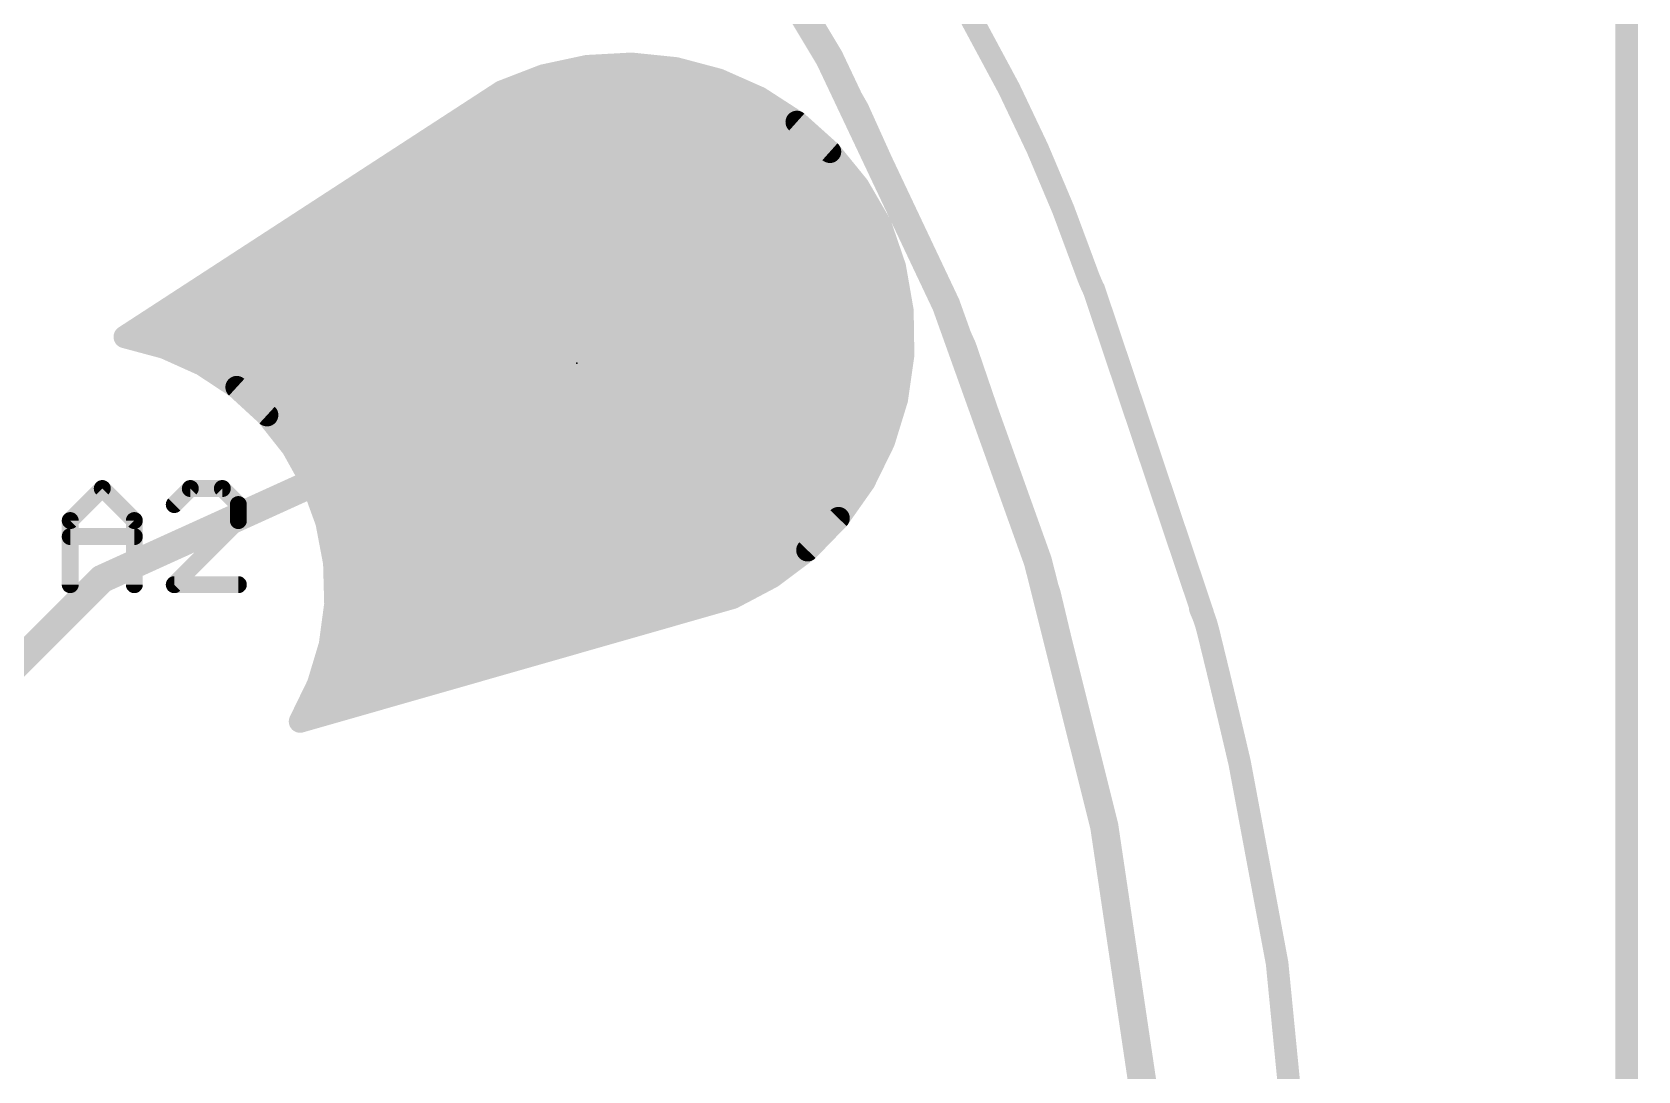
# Model space of a CAD drawing. Extents: x 0 to 107, y -24 to 80.
# Drawn here: x 45.35 to 59.79, y 57.29 to 66.63 of the extents above; entities that cross this region are included whole.
import ezdxf

# ---------------------------------------------------------------- set-up
doc = ezdxf.new("R2010")
doc.units = 0
for name, color, linetype in [('1', 12, 'CONTINUOUS'), ('16', 132, 'CONTINUOUS'), ('17', 110, 'CONTINUOUS'), ('20', 53, 'CONTINUOUS'), ('21', 53, 'CONTINUOUS'), ('23', 53, 'CONTINUOUS')]:
    doc.layers.add(name, color=color, linetype=linetype)

# ---------------------------------------------------------------- blocks, each defined once
blk = doc.blocks.new('ROUNDP')
at = {"const_width": 0.5}
blk.add_lwpolyline([(0, -0.25, 1), (0, 0.25, 1), (0, -0.25)], format="xyb", dxfattribs=at)

msp = doc.modelspace()

# ---------------------------------------------------------------- linework, layer by layer
at = {"layer": '1'}
for points, const_width in [([(50.3419, 66.3191), (49.9506, 66.2351)], 0.2032), ([(50.7415, 66.3409), (50.3419, 66.3191)], 0.2032), ([(51.1396, 66.2999), (50.7415, 66.3409)], 0.2032), ([(49.9506, 66.2351), (49.5772, 66.0909)], 0.2032), ([(49.9884, 66.2432), (51.3531, 66.2432)], 0.2032), ([(51.5264, 66.1972), (51.1396, 66.2999)], 0.2032), ([(51.8923, 66.0352), (51.5264, 66.1972)], 0.2032), ([(49.5772, 66.0909), (46.1862, 63.8861)], 0.2032), ([(49.499, 66.04), (51.8814, 66.04)], 0.2032), ([(52.2285, 65.8179), (51.8923, 66.0352)], 0.2032), ([(49.1865, 65.8368), (52.1993, 65.8368)], 0.2032), ([(52.5265, 65.5508), (52.2285, 65.8179)], 0.2032), ([(48.8739, 65.6336), (52.4341, 65.6336)], 0.2032), ([(52.779, 65.2403), (52.5265, 65.5508)], 0.2032), ([(48.5614, 65.4304), (52.6244, 65.4304)], 0.2032), ([(48.2489, 65.2272), (52.7866, 65.2272)], 0.2032), ([(52.9799, 64.8942), (52.779, 65.2403)], 0.2032), ([(47.9363, 65.024), (52.9045, 65.024)], 0.2032), ([(53.1093, 64.5155), (52.9799, 64.8942)], 0.2032), ([(47.6238, 64.8208), (53.005, 64.8208)], 0.2032), ([(47.3113, 64.6176), (53.0744, 64.6176)], 0.2032), ([(53.178, 64.1212), (53.1093, 64.5155)], 0.2032), ([(46.9987, 64.4144), (53.127, 64.4144)], 0.2032), ([(46.6862, 64.2112), (53.1623, 64.2112)], 0.2032), ([(53.1841, 63.721), (53.178, 64.1212)], 0.2032), ([(46.1862, 63.8861), (46.5443, 63.7899)], 0.2032), ([(46.3737, 64.008), (53.1797, 64.008)], 0.2032), ([(46.4888, 63.8048), (53.1828, 63.8048)], 0.2032), ([(46.5443, 63.7899), (46.8825, 63.6378)], 0.2032), ([(53.1275, 63.3248), (53.1841, 63.721)], 0.2032), ([(45.98, 61.7101), (50.2227, 63.6377)], 0.254), ([(46.8825, 63.6378), (47.1921, 63.4337)], 0.2032), ([(46.9374, 63.6016), (53.1671, 63.6016)], 0.2032), ([(47.1921, 63.4337), (47.4651, 63.1829)], 0.2032), ([(47.2305, 63.3984), (53.138, 63.3984)], 0.2032), ([(53.0097, 62.9424), (53.1275, 63.3248)], 0.2032), ([(47.4518, 63.1952), (53.0876, 63.1952)], 0.2032), ([(47.4651, 63.1829), (47.6948, 62.8918)], 0.2032), ([(47.6157, 62.992), (53.025, 62.992)], 0.2032), ([(47.6948, 62.8918), (47.875, 62.5678)], 0.2032), ([(52.8335, 62.583), (53.0097, 62.9424)], 0.2032), ([(47.752, 62.7888), (52.9344, 62.7888)], 0.2032), ([(47.8651, 62.5856), (52.8348, 62.5856)], 0.2032), ([(47.875, 62.5678), (48.0013, 62.2191)], 0.2032), ([(52.6032, 62.2557), (52.8335, 62.583)], 0.2032), ([(47.9422, 62.3824), (52.6924, 62.3824)], 0.2032), ([(48.0013, 62.2191), (48.0704, 61.8548)], 0.2032), ([(48.0089, 62.1792), (52.5291, 62.1792)], 0.2032), ([(52.3246, 61.9684), (52.6032, 62.2557)], 0.2032), ([(48.0474, 61.976), (52.332, 61.976)], 0.2032), ([(48.0704, 61.8548), (48.0805, 61.4842)], 0.2032), ([(52.0045, 61.7282), (52.3246, 61.9684)], 0.2032), ([(43.0801, 58.8102), (45.98, 61.7101)], 0.254), ([(48.0726, 61.7728), (52.0639, 61.7728)], 0.2032), ([(51.6507, 61.5411), (52.0045, 61.7282)], 0.2032), ([(48.0782, 61.5696), (51.7046, 61.5696)], 0.2032), ([(47.7621, 60.4283), (51.6507, 61.5411)], 0.2032), ([(48.0805, 61.4842), (48.0314, 61.1167)], 0.2032), ([(48.0648, 61.3664), (51.0403, 61.3664)], 0.2032), ([(48.0376, 61.1632), (50.3302, 61.1632)], 0.2032), ([(48.0314, 61.1167), (47.9244, 60.7617)], 0.2032), ([(47.9842, 60.96), (49.6202, 60.96)], 0.2032), ([(47.9244, 60.7617), (47.7621, 60.4283)], 0.2032), ([(47.922, 60.7568), (48.9101, 60.7568)], 0.2032), ([(47.8231, 60.5536), (48.2, 60.5536)], 0.2032)]:
    msp.add_lwpolyline(points, dxfattribs=dict(at, const_width=const_width))
for points, const_width in [([(50.3391, 66.3698, 1), (50.3446, 66.2684)], 0.1016), ([(50.3525, 66.2694, 1), (50.3312, 66.3688)], 0.1016), ([(50.7467, 66.3914, 1), (50.7363, 66.2904)], 0.1016), ([(50.7442, 66.2902, 1), (50.7387, 66.3916)], 0.1016), ([(49.9399, 66.2847, 1), (49.9612, 66.1854)], 0.1016), ([(49.9689, 66.1877, 1), (49.9323, 66.2825)], 0.1016), ([(49.9884, 66.294, 1), (49.9884, 66.1924)], 0.1016), ([(51.1526, 66.349, 1), (51.1265, 66.2508)], 0.1016), ([(51.1344, 66.2494, 1), (51.1448, 66.3504)], 0.1016), ([(51.3531, 66.1924, 1), (51.3531, 66.294)], 0.1016), ([(51.5469, 66.2436, 1), (51.5058, 66.1507)], 0.1016), ([(51.5133, 66.1481, 1), (51.5394, 66.2463)], 0.1016), ([(49.499, 66.0908, 1), (49.499, 65.9892)], 0.1016), ([(49.5589, 66.1383, 1), (49.5956, 66.0435)], 0.1016), ([(49.6049, 66.0483, 1), (49.5496, 66.1335)], 0.1016), ([(51.9199, 66.0778, 1), (51.8648, 65.9925)], 0.1016), ([(51.8718, 65.9887, 1), (51.9129, 66.0816)], 0.1016), ([(51.8814, 65.9892, 1), (51.8814, 66.0908)], 0.1016), ([(49.1865, 65.8876, 1), (49.1865, 65.786)], 0.1016), ([(52.2624, 65.8558, 1), (52.1946, 65.7801)], 0.1016), ([(52.1993, 65.786, 1), (52.1993, 65.8876)], 0.1016), ([(52.2009, 65.7753, 1), (52.256, 65.8606)], 0.1016), ([(48.8739, 65.6844, 1), (48.8739, 65.5828)], 0.1016), ([(52.4341, 65.5828, 1), (52.4341, 65.6844)], 0.1016), ([(52.5659, 65.5828, 1), (52.4871, 65.5187)], 0.1016), ([(52.4926, 65.513, 1), (52.5604, 65.5886)], 0.1016), ([(48.5614, 65.4812, 1), (48.5614, 65.3796)], 0.1016), ([(52.6244, 65.3796, 1), (52.6244, 65.4812)], 0.1016), ([(48.2489, 65.278, 1), (48.2489, 65.1764)], 0.1016), ([(52.8229, 65.2658, 1), (52.7351, 65.2148)], 0.1016), ([(52.7396, 65.2083, 1), (52.8184, 65.2724)], 0.1016), ([(52.7866, 65.1764, 1), (52.7866, 65.278)], 0.1016), ([(47.9363, 65.0748, 1), (47.9363, 64.9732)], 0.1016), ([(52.9045, 64.9732, 1), (52.9045, 65.0748)], 0.1016), ([(53.0279, 64.9106, 1), (52.9318, 64.8777)], 0.1016), ([(47.6238, 64.8716, 1), (47.6238, 64.77)], 0.1016), ([(52.9359, 64.8687, 1), (53.0238, 64.9197)], 0.1016), ([(53.005, 64.77, 1), (53.005, 64.8716)], 0.1016), ([(47.3113, 64.6684, 1), (47.3113, 64.5668)], 0.1016), ([(53.0744, 64.5668, 1), (53.0744, 64.6684)], 0.1016), ([(53.1594, 64.5242, 1), (53.0593, 64.5068)], 0.1016), ([(53.0613, 64.4991, 1), (53.1574, 64.5319)], 0.1016), ([(46.9987, 64.4652, 1), (46.9987, 64.3636)], 0.1016), ([(53.127, 64.3636, 1), (53.127, 64.4652)], 0.1016), ([(46.6862, 64.262, 1), (46.6862, 64.1604)], 0.1016), ([(53.1623, 64.1604, 1), (53.1623, 64.262)], 0.1016), ([(53.2288, 64.122, 1), (53.1272, 64.1204)], 0.1016), ([(53.1279, 64.1125, 1), (53.228, 64.1299)], 0.1016), ([(46.1994, 63.9352, 1), (46.173, 63.8371)], 0.1016), ([(46.1585, 63.9287, 1), (46.2139, 63.8435)], 0.1016), ([(46.3737, 64.0588, 1), (46.3737, 63.9572)], 0.1016), ([(53.1797, 63.9572, 1), (53.1797, 64.0588)], 0.1016), ([(46.4888, 63.8556, 1), (46.4888, 63.754)], 0.1016), ([(46.5651, 63.8362, 1), (46.5235, 63.7436)], 0.1016), ([(46.5311, 63.7408, 1), (46.5575, 63.839)], 0.1016), ([(53.2344, 63.7139, 1), (53.1338, 63.7282)], 0.1016), ([(53.1828, 63.754, 1), (53.1828, 63.8556)], 0.1016), ([(46.9104, 63.6802, 1), (46.8545, 63.5954)], 0.1016), ([(46.8616, 63.5915, 1), (46.9033, 63.6841)], 0.1016), ([(46.9374, 63.6524, 1), (46.9374, 63.5508)], 0.1016), ([(50.249, 63.5798, 1), (50.1964, 63.6955)], 0.127), ([(53.1333, 63.7203, 1), (53.2349, 63.7218)], 0.1016), ([(53.1671, 63.5508, 1), (53.1671, 63.6524)], 0.1016), ([(47.2264, 63.4712, 1), (47.1577, 63.3963)], 0.1016), ([(47.1641, 63.3913, 1), (47.22, 63.4762)], 0.1016), ([(47.2305, 63.4492, 1), (47.2305, 63.3476)], 0.1016), ([(53.1761, 63.3099, 1), (53.079, 63.3398)], 0.1016), ([(53.138, 63.3476, 1), (53.138, 63.4492)], 0.1016), ([(47.4518, 63.246, 1), (47.4518, 63.1444)], 0.1016), ([(47.505, 63.2144, 1), (47.4253, 63.1515)], 0.1016), ([(47.4308, 63.1455, 1), (47.4995, 63.2203)], 0.1016), ([(53.0773, 63.332, 1), (53.1778, 63.3177)], 0.1016), ([(53.0876, 63.1444, 1), (53.0876, 63.246)], 0.1016), ([(47.6157, 63.0428, 1), (47.6157, 62.9412)], 0.1016), ([(47.7392, 62.9165, 1), (47.6504, 62.8671)], 0.1016), ([(47.6549, 62.8603, 1), (47.7346, 62.9232)], 0.1016), ([(52.9612, 62.9573, 1), (53.0583, 62.9274)], 0.1016), ([(53.0553, 62.92, 1), (52.9641, 62.9647)], 0.1016), ([(53.025, 62.9412, 1), (53.025, 63.0428)], 0.1016), ([(47.752, 62.8396, 1), (47.752, 62.738)], 0.1016), ([(52.9344, 62.738, 1), (52.9344, 62.8396)], 0.1016), ([(47.8651, 62.6364, 1), (47.8651, 62.5348)], 0.1016), ([(47.9228, 62.5851, 1), (47.8272, 62.5505)], 0.1016), ([(52.875, 62.5538, 1), (52.7919, 62.6123)], 0.1016), ([(52.8348, 62.5348, 1), (52.8348, 62.6364)], 0.1016), ([(47.8306, 62.5431, 1), (47.9194, 62.5924)], 0.1016), ([(52.7879, 62.6054, 1), (52.8791, 62.5607)], 0.1016), ([(47.9422, 62.4332, 1), (47.9422, 62.3316)], 0.1016), ([(52.6924, 62.3316, 1), (52.6924, 62.4332)], 0.1016), ([(48.0512, 62.2286, 1), (47.9514, 62.2097)], 0.1016), ([(47.9535, 62.2018, 1), (48.0491, 62.2364)], 0.1016), ([(48.0089, 62.23, 1), (48.0089, 62.1284)], 0.1016), ([(52.5291, 62.1284, 1), (52.5291, 62.23)], 0.1016), ([(52.5617, 62.2849, 1), (52.6448, 62.2265)], 0.1016), ([(52.6397, 62.2203, 1), (52.5668, 62.2911)], 0.1016), ([(48.0474, 62.0268, 1), (48.0474, 61.9252)], 0.1016), ([(48.1212, 61.8562, 1), (48.0196, 61.8534)], 0.1016), ([(52.2881, 62.0038, 1), (52.3611, 61.933)], 0.1016), ([(52.3551, 61.9278, 1), (52.2941, 62.009)], 0.1016), ([(52.332, 61.9252, 1), (52.332, 62.0268)], 0.1016), ([(45.9537, 61.7679, 1), (46.0063, 61.6523)], 0.127), ([(46.0249, 61.6652, 1), (45.9351, 61.755)], 0.127), ([(48.0205, 61.8454, 1), (48.1203, 61.8643)], 0.1016), ([(48.0726, 61.8236, 1), (48.0726, 61.722)], 0.1016), ([(51.974, 61.7688, 1), (52.035, 61.6876)], 0.1016), ([(52.0282, 61.6833, 1), (51.9807, 61.7731)], 0.1016), ([(52.0639, 61.722, 1), (52.0639, 61.8236)], 0.1016), ([(48.0782, 61.6204, 1), (48.0782, 61.5188)], 0.1016), ([(51.7046, 61.5188, 1), (51.7046, 61.6204)], 0.1016), ([(48.0297, 61.4828, 1), (48.1313, 61.4856)], 0.1016), ([(48.1309, 61.4775, 1), (48.0302, 61.4909)], 0.1016), ([(51.627, 61.586, 1), (51.6745, 61.4962)], 0.1016), ([(51.6647, 61.4922, 1), (51.6367, 61.5899)], 0.1016), ([(48.0648, 61.4172, 1), (48.0648, 61.3156)], 0.1016), ([(51.0403, 61.3156, 1), (51.0403, 61.4172)], 0.1016), ([(48.0376, 61.214, 1), (48.0376, 61.1124)], 0.1016), ([(50.3302, 61.1124, 1), (50.3302, 61.214)], 0.1016), ([(47.9811, 61.1234, 1), (48.0818, 61.1099)], 0.1016), ([(48.0801, 61.102, 1), (47.9828, 61.1313)], 0.1016), ([(47.9842, 61.0108, 1), (47.9842, 60.9092)], 0.1016), ([(49.6202, 60.9092, 1), (49.6202, 61.0108)], 0.1016), ([(47.922, 60.8076, 1), (47.922, 60.706)], 0.1016), ([(47.8757, 60.7763, 1), (47.973, 60.747)], 0.1016), ([(47.97, 60.7394, 1), (47.8787, 60.7839)], 0.1016), ([(48.9101, 60.706, 1), (48.9101, 60.8076)], 0.1016), ([(47.8231, 60.6044, 1), (47.8231, 60.5028)], 0.1016), ([(48.2, 60.5028, 1), (48.2, 60.6044)], 0.1016), ([(47.7481, 60.4771, 1), (47.776, 60.3794)], 0.1016), ([(47.7164, 60.4505, 1), (47.8077, 60.406)], 0.1016)]:
    msp.add_lwpolyline(points, format="xyb", dxfattribs=dict(at, const_width=const_width))
at = {"layer": '16'}
for points, const_width in [([(55.4737, 54.6101, 0.4142), (30.48, 79.6037)], 0.254), ([(50.3391, 66.3699, 1), (50.3446, 66.2684)], 0.1016), ([(50.3525, 66.2695, 1), (50.3312, 66.3688)], 0.1016), ([(50.7467, 66.3915, 1), (50.7363, 66.2904)], 0.1016), ([(50.7443, 66.2902, 1), (50.7387, 66.3917)], 0.1016), ([(49.9399, 66.2848, 1), (49.9612, 66.1854)], 0.1016), ([(49.9689, 66.1877, 1), (49.9323, 66.2825)], 0.1016), ([(49.9883, 66.294, 1), (49.9883, 66.1924)], 0.1016), ([(51.1526, 66.349, 1), (51.1266, 66.2509)], 0.1016), ([(51.1344, 66.2494, 1), (51.1448, 66.3505)], 0.1016), ([(51.3532, 66.1924, 1), (51.3532, 66.294)], 0.1016), ([(51.547, 66.2436, 1), (51.5058, 66.1507)], 0.1016), ([(51.5134, 66.1481, 1), (51.5394, 66.2463)], 0.1016), ([(49.499, 66.0908, 1), (49.499, 65.9892)], 0.1016), ([(49.5589, 66.1383, 1), (49.5956, 66.0435)], 0.1016), ([(49.6049, 66.0483, 1), (49.5496, 66.1335)], 0.1016), ([(51.9199, 66.0779, 1), (51.8648, 65.9925)], 0.1016), ([(51.8718, 65.9888, 1), (51.9129, 66.0817)], 0.1016), ([(51.8815, 65.9892, 1), (51.8815, 66.0908)], 0.1016), ([(49.1865, 65.8876, 1), (49.1865, 65.786)], 0.1016), ([(52.2624, 65.8558, 1), (52.1946, 65.7801)], 0.1016), ([(52.1993, 65.786, 1), (52.1993, 65.8876)], 0.1016), ([(52.2009, 65.7753, 1), (52.2561, 65.8606)], 0.1016), ([(48.8739, 65.6844, 1), (48.8739, 65.5828)], 0.1016), ([(52.4341, 65.5828, 1), (52.4341, 65.6844)], 0.1016), ([(52.5659, 65.5829, 1), (52.4871, 65.5188)], 0.1016), ([(52.4926, 65.513, 1), (52.5604, 65.5886)], 0.1016), ([(48.5614, 65.4812, 1), (48.5614, 65.3796)], 0.1016), ([(52.6244, 65.3796, 1), (52.6244, 65.4812)], 0.1016), ([(48.2489, 65.278, 1), (48.2489, 65.1764)], 0.1016), ([(52.823, 65.2658, 1), (52.7351, 65.2148)], 0.1016), ([(52.7396, 65.2083, 1), (52.8184, 65.2724)], 0.1016), ([(52.7866, 65.1764, 1), (52.7866, 65.278)], 0.1016), ([(47.9363, 65.0748, 1), (47.9363, 64.9732)], 0.1016), ([(52.9045, 64.9732, 1), (52.9045, 65.0748)], 0.1016), ([(53.028, 64.9106, 1), (52.9318, 64.8777)], 0.1016), ([(47.6238, 64.8716, 1), (47.6238, 64.77)], 0.1016), ([(52.9359, 64.8687, 1), (53.0238, 64.9197)], 0.1016), ([(53.005, 64.77, 1), (53.005, 64.8716)], 0.1016), ([(47.3113, 64.6684, 1), (47.3113, 64.5668)], 0.1016), ([(53.0744, 64.5668, 1), (53.0744, 64.6684)], 0.1016), ([(53.1594, 64.5242, 1), (53.0593, 64.5068)], 0.1016), ([(53.0613, 64.4991, 1), (53.1574, 64.5319)], 0.1016), ([(46.9987, 64.4652, 1), (46.9987, 64.3636)], 0.1016), ([(53.1269, 64.3636, 1), (53.1269, 64.4652)], 0.1016), ([(46.6862, 64.262, 1), (46.6862, 64.1604)], 0.1016), ([(53.1623, 64.1604, 1), (53.1623, 64.262)], 0.1016), ([(53.2288, 64.122, 1), (53.1272, 64.1204)], 0.1016), ([(53.1279, 64.1125, 1), (53.228, 64.1299)], 0.1016), ([(46.1994, 63.9352, 1), (46.173, 63.8371)], 0.1016), ([(46.1585, 63.9287, 1), (46.2139, 63.8435)], 0.1016), ([(46.3737, 64.0588, 1), (46.3737, 63.9572)], 0.1016), ([(53.1797, 63.9572, 1), (53.1797, 64.0588)], 0.1016), ([(46.4888, 63.8556, 1), (46.4888, 63.754)], 0.1016), ([(46.5651, 63.8362, 1), (46.5235, 63.7436)], 0.1016), ([(46.5311, 63.7408, 1), (46.5575, 63.839)], 0.1016), ([(53.2344, 63.7139, 1), (53.1338, 63.7282)], 0.1016), ([(53.1828, 63.754, 1), (53.1828, 63.8556)], 0.1016), ([(46.9104, 63.6802, 1), (46.8545, 63.5954)], 0.1016), ([(46.8616, 63.5915, 1), (46.9033, 63.6841)], 0.1016), ([(46.9374, 63.6524, 1), (46.9374, 63.5508)], 0.1016), ([(53.1333, 63.7203, 1), (53.2349, 63.7218)], 0.1016), ([(53.167, 63.5508, 1), (53.167, 63.6524)], 0.1016), ([(47.2264, 63.4712, 1), (47.1577, 63.3963)], 0.1016), ([(47.1641, 63.3913, 1), (47.22, 63.4762)], 0.1016), ([(47.2305, 63.4492, 1), (47.2305, 63.3476)], 0.1016), ([(53.1761, 63.3099, 1), (53.079, 63.3398)], 0.1016), ([(53.138, 63.3476, 1), (53.138, 63.4492)], 0.1016), ([(47.4518, 63.246, 1), (47.4518, 63.1444)], 0.1016), ([(47.505, 63.2144, 1), (47.4253, 63.1515)], 0.1016), ([(47.4308, 63.1455, 1), (47.4995, 63.2203)], 0.1016), ([(53.0772, 63.332, 1), (53.1778, 63.3177)], 0.1016), ([(53.0876, 63.1444, 1), (53.0876, 63.246)], 0.1016), ([(47.6157, 63.0428, 1), (47.6157, 62.9412)], 0.1016), ([(47.7392, 62.9165, 1), (47.6504, 62.8671)], 0.1016), ([(47.6549, 62.8603, 1), (47.7346, 62.9232)], 0.1016), ([(52.9611, 62.9573, 1), (53.0582, 62.9274)], 0.1016), ([(53.0553, 62.92, 1), (52.9641, 62.9647)], 0.1016), ([(53.025, 62.9412, 1), (53.025, 63.0428)], 0.1016), ([(47.752, 62.8396, 1), (47.752, 62.738)], 0.1016), ([(52.9344, 62.738, 1), (52.9344, 62.8396)], 0.1016), ([(47.8651, 62.6364, 1), (47.8651, 62.5348)], 0.1016), ([(47.9228, 62.5851, 1), (47.8272, 62.5505)], 0.1016), ([(52.875, 62.5538, 1), (52.7919, 62.6123)], 0.1016), ([(52.8347, 62.5348, 1), (52.8347, 62.6364)], 0.1016), ([(47.8306, 62.5431, 1), (47.9194, 62.5924)], 0.1016), ([(52.7879, 62.6054, 1), (52.8791, 62.5607)], 0.1016), ([(47.9422, 62.4332, 1), (47.9422, 62.3316)], 0.1016), ([(52.6923, 62.3316, 1), (52.6923, 62.4332)], 0.1016), ([(48.0512, 62.2286, 1), (47.9514, 62.2097)], 0.1016), ([(47.9535, 62.2018, 1), (48.0491, 62.2364)], 0.1016), ([(48.0089, 62.23, 1), (48.0089, 62.1284)], 0.1016), ([(52.529, 62.1284, 1), (52.529, 62.23)], 0.1016), ([(52.5617, 62.2849, 1), (52.6448, 62.2265)], 0.1016), ([(52.6397, 62.2203, 1), (52.5667, 62.2911)], 0.1016), ([(48.0474, 62.0268, 1), (48.0474, 61.9252)], 0.1016), ([(48.1212, 61.8562, 1), (48.0196, 61.8534)], 0.1016), ([(52.2881, 62.0038, 1), (52.3611, 61.933)], 0.1016), ([(52.3551, 61.9278, 1), (52.2941, 62.009)], 0.1016), ([(52.332, 61.9252, 1), (52.332, 62.0268)], 0.1016), ([(48.0205, 61.8454, 1), (48.1203, 61.8643)], 0.1016), ([(48.0726, 61.8236, 1), (48.0726, 61.722)], 0.1016), ([(51.974, 61.7689, 1), (52.035, 61.6876)], 0.1016), ([(52.0282, 61.6833, 1), (51.9807, 61.7731)], 0.1016), ([(52.0639, 61.722, 1), (52.0639, 61.8236)], 0.1016), ([(48.0782, 61.6204, 1), (48.0782, 61.5188)], 0.1016), ([(51.7046, 61.5188, 1), (51.7046, 61.6204)], 0.1016), ([(48.0297, 61.4828, 1), (48.1313, 61.4856)], 0.1016), ([(48.1309, 61.4775, 1), (48.0302, 61.4909)], 0.1016), ([(51.627, 61.586, 1), (51.6745, 61.4962)], 0.1016), ([(51.6647, 61.4922, 1), (51.6367, 61.5899)], 0.1016), ([(48.0648, 61.4172, 1), (48.0648, 61.3156)], 0.1016), ([(51.0403, 61.3156, 1), (51.0403, 61.4172)], 0.1016), ([(48.0376, 61.214, 1), (48.0376, 61.1124)], 0.1016), ([(50.3302, 61.1124, 1), (50.3302, 61.214)], 0.1016), ([(47.9811, 61.1234, 1), (48.0818, 61.1099)], 0.1016), ([(48.0801, 61.102, 1), (47.9828, 61.1313)], 0.1016), ([(47.9842, 61.0108, 1), (47.9842, 60.9092)], 0.1016), ([(49.6202, 60.9092, 1), (49.6202, 61.0108)], 0.1016), ([(47.922, 60.8076, 1), (47.922, 60.706)], 0.1016), ([(47.8757, 60.7763, 1), (47.973, 60.747)], 0.1016), ([(47.97, 60.7394, 1), (47.8787, 60.7839)], 0.1016), ([(48.9101, 60.706, 1), (48.9101, 60.8076)], 0.1016), ([(47.8231, 60.6044, 1), (47.8231, 60.5028)], 0.1016), ([(48.2, 60.5028, 1), (48.2, 60.6044)], 0.1016), ([(47.7481, 60.4771, 1), (47.776, 60.3794)], 0.1016), ([(47.7164, 60.4505, 1), (47.8077, 60.406)], 0.1016)]:
    msp.add_lwpolyline(points, format="xyb", dxfattribs=dict(at, const_width=const_width))
at = {"layer": '16', "const_width": 0.2032}
for points in [[(49.9506, 66.2351), (50.3419, 66.3191)], [(50.3419, 66.3191), (50.7415, 66.3409)], [(50.7415, 66.3409), (51.1396, 66.3)], [(49.5772, 66.0909), (49.9506, 66.2351)], [(49.9883, 66.2432), (51.3532, 66.2432)], [(51.1396, 66.3), (51.5264, 66.1972)], [(51.5264, 66.1972), (51.8924, 66.0352)], [(46.1862, 63.8861), (49.5772, 66.0909)], [(49.499, 66.04), (51.8815, 66.04)], [(51.8924, 66.0352), (52.2285, 65.818)], [(49.1865, 65.8368), (52.1993, 65.8368)], [(52.2285, 65.818), (52.5265, 65.5508)], [(48.8739, 65.6336), (52.4341, 65.6336)], [(52.5265, 65.5508), (52.779, 65.2403)], [(48.5614, 65.4304), (52.6244, 65.4304)], [(48.2489, 65.2272), (52.7866, 65.2272)], [(52.779, 65.2403), (52.9799, 64.8942)], [(47.9363, 65.024), (52.9045, 65.024)], [(52.9799, 64.8942), (53.1093, 64.5155)], [(47.6238, 64.8208), (53.005, 64.8208)], [(47.3113, 64.6176), (53.0744, 64.6176)], [(53.1093, 64.5155), (53.178, 64.1212)], [(46.9987, 64.4144), (53.1269, 64.4144)], [(46.6862, 64.2112), (53.1623, 64.2112)], [(53.178, 64.1212), (53.1841, 63.721)], [(46.5443, 63.7899), (46.1862, 63.8861)], [(46.3737, 64.008), (53.1797, 64.008)], [(46.4888, 63.8048), (53.1828, 63.8048)], [(46.8825, 63.6378), (46.5443, 63.7899)], [(53.1841, 63.721), (53.1275, 63.3248)], [(47.1921, 63.4337), (46.8825, 63.6378)], [(46.9374, 63.6016), (53.167, 63.6016)], [(47.4651, 63.1829), (47.1921, 63.4337)], [(47.2305, 63.3984), (53.138, 63.3984)], [(53.1275, 63.3248), (53.0097, 62.9424)], [(47.4518, 63.1952), (53.0876, 63.1952)], [(47.6948, 62.8918), (47.4651, 63.1829)], [(47.6157, 62.992), (53.025, 62.992)], [(47.875, 62.5678), (47.6948, 62.8918)], [(53.0097, 62.9424), (52.8335, 62.583)], [(47.752, 62.7888), (52.9344, 62.7888)], [(47.8651, 62.5856), (52.8347, 62.5856)], [(48.0013, 62.2191), (47.875, 62.5678)], [(52.8335, 62.583), (52.6032, 62.2557)], [(47.9422, 62.3824), (52.6923, 62.3824)], [(48.0704, 61.8548), (48.0013, 62.2191)], [(48.0089, 62.1792), (52.529, 62.1792)], [(52.6032, 62.2557), (52.3246, 61.9684)], [(48.0474, 61.976), (52.332, 61.976)], [(48.0805, 61.4842), (48.0704, 61.8548)], [(52.3246, 61.9684), (52.0045, 61.7282)], [(48.0726, 61.7728), (52.0639, 61.7728)], [(52.0045, 61.7282), (51.6507, 61.5411)], [(48.0782, 61.5696), (51.7046, 61.5696)], [(51.6507, 61.5411), (47.7621, 60.4283)], [(48.0314, 61.1167), (48.0805, 61.4842)], [(48.0648, 61.3664), (51.0403, 61.3664)], [(48.0376, 61.1632), (50.3302, 61.1632)], [(47.9244, 60.7617), (48.0314, 61.1167)], [(47.9842, 60.96), (49.6202, 60.96)], [(47.7621, 60.4283), (47.9244, 60.7617)], [(47.922, 60.7568), (48.9101, 60.7568)], [(47.8231, 60.5536), (48.2, 60.5536)]]:
    msp.add_lwpolyline(points, dxfattribs=at)
at = {"layer": '20', "const_width": 0.2032}
for points in [[(59.69, 1.27), (59.69, 78.74)], [(55.7784, 61.6966), (54.8996, 64.3128)], [(55.8775, 61.402), (55.7784, 61.6966)]]:
    msp.add_lwpolyline(points, dxfattribs=at)
at = {"layer": '20'}
for points, const_width in [([(54.1376, 66.1162, 0.0411), (51.6433, 70.2031)], 0.2032), ([(55.4736, 54.6354, 0.1435), (51.6128, 67.9704)], 0.2032), ([(54.831, 64.4754, 0.033), (54.1376, 66.1162)], 0.2032), ([(54.183, 66.139, 1), (54.0922, 66.0934)], 0.1016), ([(54.0922, 66.0934, 1), (54.183, 66.139)], 0.1016), ([(54.831, 64.4754, 0.0309), (54.9021, 64.3052)], 0.2032), ([(54.879, 64.4921, 1), (54.783, 64.4587)], 0.1016), ([(54.783, 64.4588, 1), (54.879, 64.492)], 0.1016), ([(54.9478, 64.329, 1), (54.8514, 64.2966)], 0.1016), ([(54.8565, 64.2828, 1), (54.9477, 64.3276)], 0.1016), ([(55.8265, 61.7128, 1), (55.7303, 61.6804)], 0.1016), ([(55.7302, 61.6804, 1), (55.8266, 61.7128)], 0.1016), ([(55.9257, 61.247, 0.0479), (55.8571, 61.4426)], 0.2032), ([(55.9032, 61.4639, 1), (55.811, 61.4213)], 0.1016), ([(55.8294, 61.3858, 1), (55.9256, 61.4182)], 0.1016), ([(56.2102, 60.0583, 0.0033), (55.9257, 61.247)], 0.2032), ([(55.975, 61.2591, 1), (55.8764, 61.2349)], 0.1016), ([(55.8764, 61.2348, 1), (55.975, 61.2592)], 0.1016), ([(56.7461, 54.5948, 0.0654), (56.2102, 60.0583)], 0.2032), ([(56.2597, 60.0698, 1), (56.1607, 60.0468)], 0.1016), ([(56.1607, 60.0468, 1), (56.2597, 60.0698)], 0.1016)]:
    msp.add_lwpolyline(points, format="xyb", dxfattribs=dict(at, const_width=const_width))
at = {"layer": '21', "const_width": 0.1524}
for points in [[(45.6953, 62.2345), (45.9834, 62.5226)], [(45.9834, 62.5226), (46.2715, 62.2345)], [(46.7749, 62.5226), (46.6308, 62.3786)], [(47.063, 62.5226), (46.7749, 62.5226)], [(47.207, 62.3786), (47.063, 62.5226)], [(47.207, 62.2345), (47.207, 62.3786)], [(45.6953, 61.6583), (45.6953, 62.2345)], [(46.2715, 62.2345), (46.2715, 61.6583)], [(46.6308, 61.6583), (47.207, 62.2345)], [(45.6953, 62.0905), (46.2715, 62.0905)], [(47.207, 61.6583), (46.6308, 61.6583)]]:
    msp.add_lwpolyline(points, dxfattribs=at)
at = {"layer": '21', "const_width": 0.0762}
for points in [[(46.0104, 62.5496, 1), (45.9565, 62.4957)], [(46.0104, 62.4957, 1), (45.9565, 62.5496)], [(46.7749, 62.5607, 1), (46.7749, 62.4845)], [(46.8018, 62.4957, 1), (46.7479, 62.5496)], [(47.0899, 62.5496, 1), (47.036, 62.4957)], [(47.063, 62.4845, 1), (47.063, 62.5607)], [(46.6039, 62.4055, 1), (46.6578, 62.3516)], [(47.2451, 62.3786, 1), (47.1689, 62.3786)], [(47.1801, 62.3516, 1), (47.234, 62.4055)], [(45.7334, 62.2345, 1), (45.6572, 62.2345)], [(45.6684, 62.2615, 1), (45.7222, 62.2076)], [(46.3096, 62.2345, 1), (46.2334, 62.2345)], [(46.2446, 62.2076, 1), (46.2985, 62.2615)], [(47.1689, 62.2345, 1), (47.2451, 62.2345)], [(47.234, 62.2076, 1), (47.1801, 62.2615)], [(45.6953, 62.1286, 1), (45.6953, 62.0524)], [(46.2715, 62.0524, 1), (46.2715, 62.1286)], [(45.6572, 61.6583, 1), (45.7334, 61.6583)], [(46.2334, 61.6583, 1), (46.3096, 61.6583)], [(46.6308, 61.6964, 1), (46.6308, 61.6202)], [(46.6039, 61.6852, 1), (46.6578, 61.6314)], [(47.207, 61.6202, 1), (47.207, 61.6964)]]:
    msp.add_lwpolyline(points, format="xyb", dxfattribs=at)
at = {"layer": '23'}
msp.add_point((50.25, 63.6501), dxfattribs=at)

# ---------------------------------------------------------------- block references
at = {"layer": '17', "xscale": 4.064, "yscale": 4.064, "rotation": 204.5}
msp.add_blockref('ROUNDP', (50.2227, 63.6377), dxfattribs=at)
msp.add_blockref('ROUNDP', (50.2227, 63.6377), dxfattribs=at)

doc.saveas('drawing.dxf')
